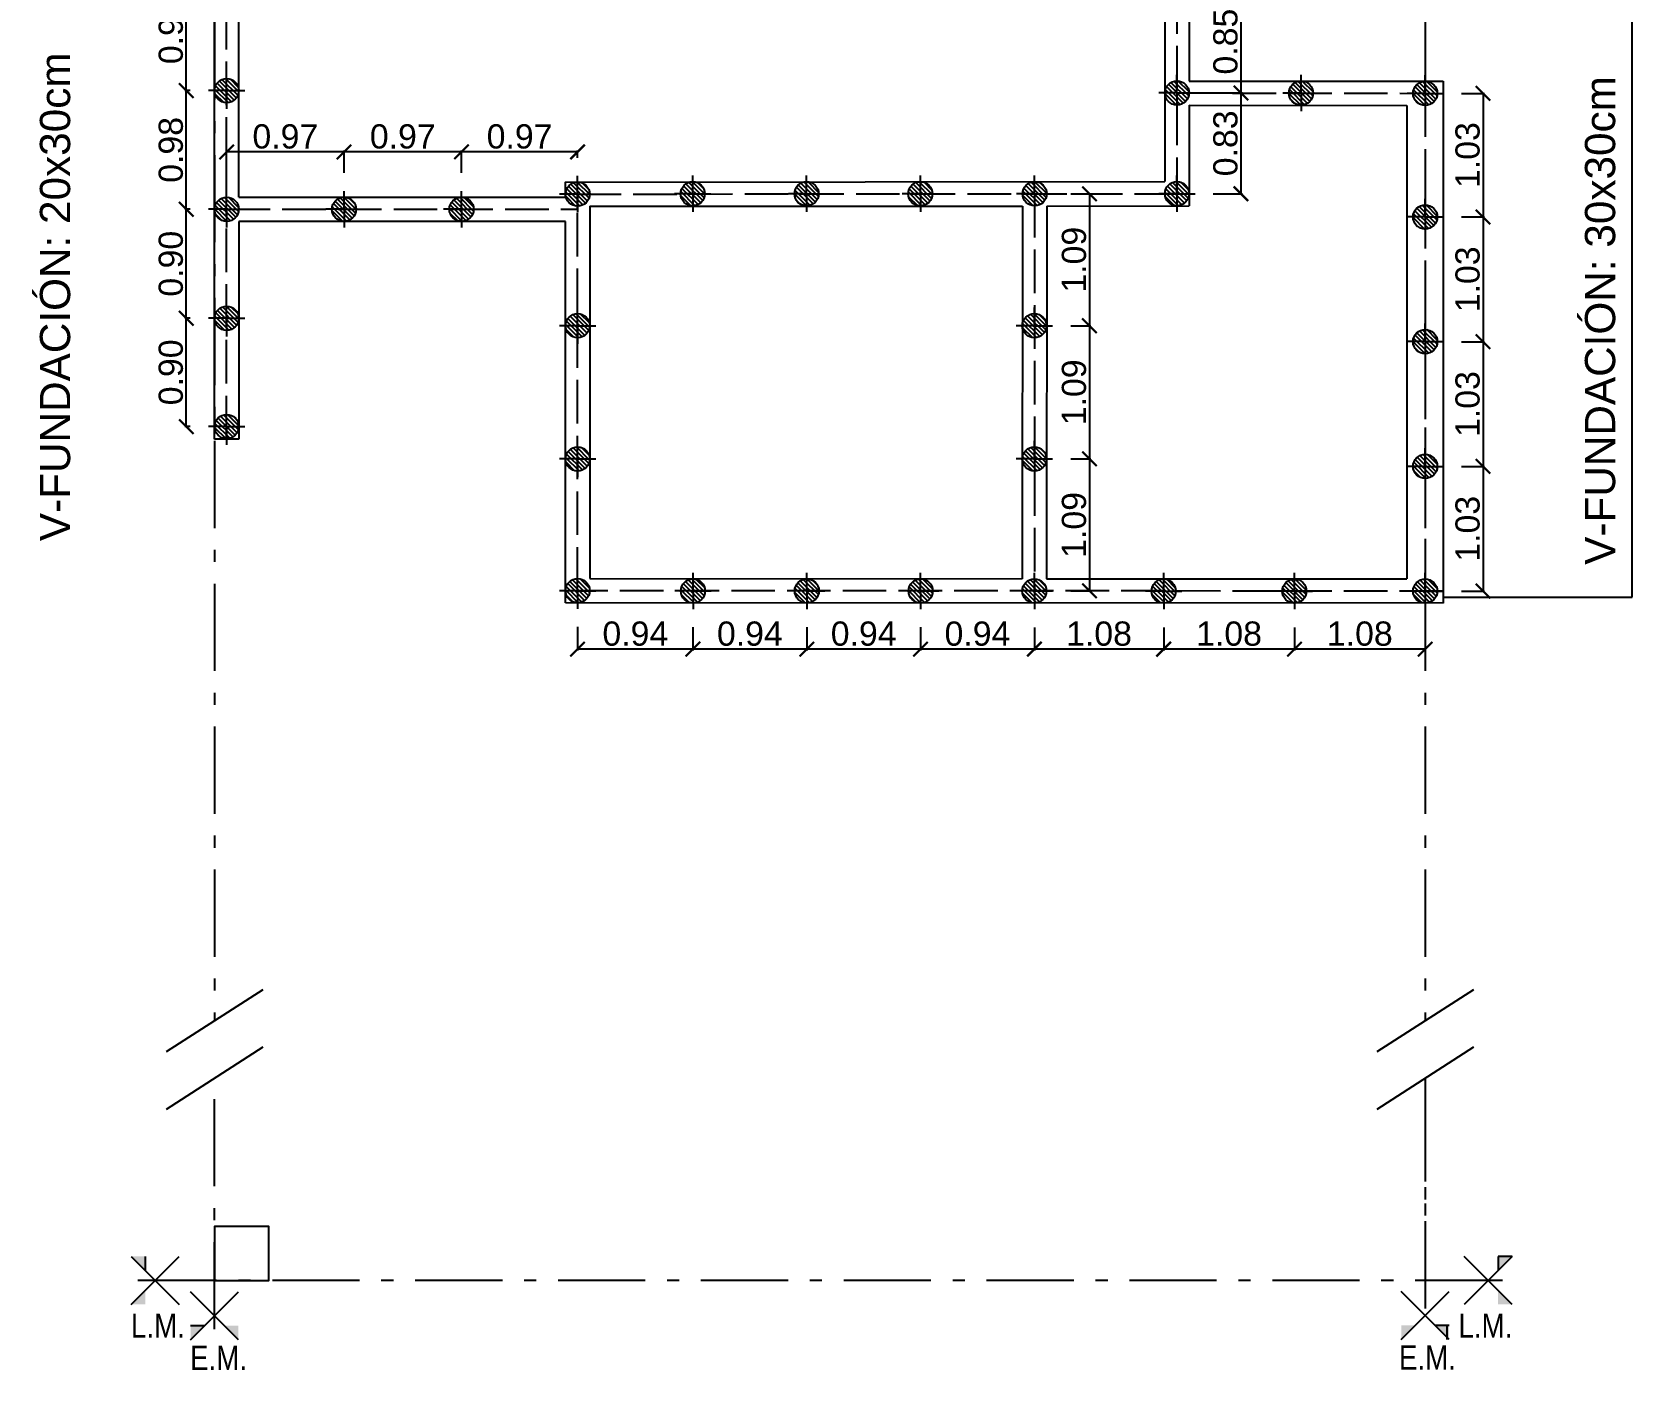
# Model space of a CAD drawing. Header units: millimetres. Extents: x 167 to 343, y -139 to 78.
# Drawn here: x 260.55 to 273.77, y -105.55 to -94.5 of the extents above; entities that cross this region are included whole.
import ezdxf

# ---------------------------------------------------------------- set-up
doc = ezdxf.new("R2010")
doc.units = ezdxf.units.MM
doc.header["$LTSCALE"] = 0.1
doc.header["$MEASUREMENT"] = 0
doc.header["$PDMODE"] = 3
doc.header["$PDSIZE"] = 0.1
for name, pattern in [('ACAD_ISO02W100', [15, 12, -3]), ('ACAD_ISO04W100', [30, 24, -3, 0, -3]), ('ACAD_ISO10W100', [18, 12, -3, 0, -3])]:
    doc.linetypes.add(name, pattern=pattern)
doc.layers.get('DEFPOINTS').update_dxf_attribs({"color": 1})
for name, color, linetype in [('11.Ejes', 6, 'ACAD_ISO04W100'), ('EJES', 6, 'Continuous'), ('Funadciones', 7, 'Continuous'), ('FUNDACIONES-COTAS', 3, 'Continuous'), ('FUNDACIONES-TEXTOS', 2, 'Continuous'), ('POLILINEA SUP', 150, 'Continuous'), ('vigas de encadenado', 2, 'Continuous')]:
    doc.layers.add(name, color=color, linetype=linetype)
doc.styles.add('Arial20', font='arial.ttf', dxfattribs={"height": 0.2})
doc.styles.get("Standard").update_dxf_attribs({"font": 'arial.ttf'})
doc.dimstyles.new('COTA-1-100', dxfattribs={"dimtxt": 0.2, "dimasz": 0.12, "dimexe": 0.012, "dimexo": 0.15, "dimgap": 0.025, "dimtad": 1, "dimzin": 0, "dimdsep": 46, "dimtxsty": 'Arial20', "dimblk1": 'ARCHTICK', "dimblk2": 'ARCHTICK', "dimsah": 1, "dimcen": 0.09, "dimclrd": 256, "dimclre": 256, "dimclrt": 256, "dimazin": 0, "dimtfac": 1, "dimtofl": 0, "dimtmove": 2, "dimatfit": 3, "dimldrblk": 'ARCHTICK', "dimfxl": 1, "dimtolj": 1, "dimtzin": 0, "dimarcsym": 0})

# ---------------------------------------------------------------- blocks, each defined once
blk = doc.blocks.new('PILOTIN')
at = {"layer": 'Funadciones'}
h = blk.add_hatch(dxfattribs=at)
h.set_pattern_fill('_USER', color=1, scale=0.025, angle=45, style=0, pattern_type=0)
h.set_pattern_definition([(135, (1221.583787, -310.26762), (0.01767766953, 0.01767766953), [])])
h.paths.add_polyline_path([(231.332, 120.183, 1), (231.132, 120.183, 1)])
at = {"layer": '11.Ejes', "ltscale": 0.5}
for q in [(231.232, 120.333), (231.082, 120.183), (231.382, 120.183), (231.232, 120.033)]:
    blk.add_line((231.232, 120.183), q, dxfattribs=at)
at = {"layer": 'Funadciones', "color": 1}
blk.add_circle((231.232, 120.183), 0.1, dxfattribs=at)
blk = doc.blocks.new('_ARCHTICK')
at = {"color": 0, "linetype": 'ByBlock', "const_width": 0.15}
blk.add_lwpolyline([(-0.5, -0.5), (0.5, 0.5)], dxfattribs=at)
blk = doc.blocks.new('*D351')
at = {"layer": 'DEFPOINTS', "color": 0, "transparency": 16777216}
for p in [(261.829, -96.868), (262.012, -96.868), (262.012, -97.763)]:
    blk.add_point(p, dxfattribs=at)
at = {"layer": 'FUNDACIONES-COTAS', "lineweight": -2, "transparency": 16777216}
for p, q in [((261.862, -96.868), (261.817, -96.868)), ((261.829, -97.763), (261.829, -96.868)), ((261.862, -97.763), (261.817, -97.763))]:
    blk.add_line(p, q, dxfattribs=at)
at = {"layer": 'FUNDACIONES-COTAS', "lineweight": -2, "transparency": 16777216, "xscale": 0.12, "yscale": 0.12, "zscale": 0.12}
for p, rotation in [((261.829, -96.868), 90), ((261.829, -97.763), 270)]:
    blk.add_blockref('_ARCHTICK', p, dxfattribs=dict(at, rotation=rotation))
at = {"layer": 'FUNDACIONES-COTAS', "transparency": 16777216, "insert": (261.702, -97.315), "char_height": 0.2, "attachment_point": 5, "rotation": 90, "style": 'Arial20'}
blk.add_mtext('\\A1;0.90', dxfattribs=at)
blk = doc.blocks.new('*D352')
at = {"layer": 'DEFPOINTS', "color": 0, "transparency": 16777216}
for p in [(261.829, -95.968), (262.012, -95.968), (262.012, -96.868)]:
    blk.add_point(p, dxfattribs=at)
at = {"layer": 'FUNDACIONES-COTAS', "lineweight": -2, "transparency": 16777216}
for p, q in [((261.862, -95.968), (261.817, -95.968)), ((261.829, -96.868), (261.829, -95.968)), ((261.862, -96.868), (261.817, -96.868))]:
    blk.add_line(p, q, dxfattribs=at)
at = {"layer": 'FUNDACIONES-COTAS', "lineweight": -2, "transparency": 16777216, "xscale": 0.12, "yscale": 0.12, "zscale": 0.12}
for p, rotation in [((261.829, -95.968), 90), ((261.829, -96.868), 270)]:
    blk.add_blockref('_ARCHTICK', p, dxfattribs=dict(at, rotation=rotation))
at = {"layer": 'FUNDACIONES-COTAS', "transparency": 16777216, "insert": (261.702, -96.418), "char_height": 0.2, "attachment_point": 5, "rotation": 90, "style": 'Arial20'}
blk.add_mtext('\\A1;0.90', dxfattribs=at)
blk = doc.blocks.new('*D353')
at = {"layer": 'DEFPOINTS', "color": 0, "transparency": 16777216}
for p in [(261.829, -94.988), (262.012, -94.988), (262.012, -95.968)]:
    blk.add_point(p, dxfattribs=at)
at = {"layer": 'FUNDACIONES-COTAS', "lineweight": -2, "transparency": 16777216}
for p, q in [((261.862, -94.988), (261.817, -94.988)), ((261.829, -95.968), (261.829, -94.988)), ((261.862, -95.968), (261.817, -95.968))]:
    blk.add_line(p, q, dxfattribs=at)
at = {"layer": 'FUNDACIONES-COTAS', "lineweight": -2, "transparency": 16777216, "xscale": 0.12, "yscale": 0.12, "zscale": 0.12}
for p, rotation in [((261.829, -94.988), 90), ((261.829, -95.968), 270)]:
    blk.add_blockref('_ARCHTICK', p, dxfattribs=dict(at, rotation=rotation))
at = {"layer": 'FUNDACIONES-COTAS', "transparency": 16777216, "insert": (261.702, -95.478), "char_height": 0.2, "attachment_point": 5, "rotation": 90, "style": 'Arial20'}
blk.add_mtext('\\A1;0.98', dxfattribs=at)
blk = doc.blocks.new('*D354')
at = {"layer": 'DEFPOINTS', "color": 0, "transparency": 16777216}
for p in [(261.829, -94.008), (262.012, -94.008), (262.012, -94.988)]:
    blk.add_point(p, dxfattribs=at)
at = {"layer": 'FUNDACIONES-COTAS', "lineweight": -2, "transparency": 16777216}
for p, q in [((261.862, -94.008), (261.817, -94.008)), ((261.829, -94.988), (261.829, -94.008)), ((261.862, -94.988), (261.817, -94.988))]:
    blk.add_line(p, q, dxfattribs=at)
at = {"layer": 'FUNDACIONES-COTAS', "lineweight": -2, "transparency": 16777216, "xscale": 0.12, "yscale": 0.12, "zscale": 0.12}
for p, rotation in [((261.829, -94.008), 90), ((261.829, -94.988), 270)]:
    blk.add_blockref('_ARCHTICK', p, dxfattribs=dict(at, rotation=rotation))
at = {"layer": 'FUNDACIONES-COTAS', "transparency": 16777216, "insert": (261.702, -94.498), "char_height": 0.2, "attachment_point": 5, "rotation": 90, "style": 'Arial20'}
blk.add_mtext('\\A1;0.98', dxfattribs=at)
blk = doc.blocks.new('*D371')
at = {"layer": 'DEFPOINTS', "color": 0, "transparency": 16777216}
for p in [(272.212, -95.011), (272.211, -96.032), (272.54, -96.032)]:
    blk.add_point(p, dxfattribs=at)
at = {"layer": 'FUNDACIONES-COTAS', "lineweight": -2, "transparency": 16777216}
for p, q in [((272.362, -95.011), (272.552, -95.011)), ((272.54, -95.011), (272.54, -96.032)), ((272.361, -96.032), (272.552, -96.032))]:
    blk.add_line(p, q, dxfattribs=at)
at = {"layer": 'FUNDACIONES-COTAS', "lineweight": -2, "transparency": 16777216, "xscale": 0.12, "yscale": 0.12, "zscale": 0.12}
for p, rotation in [((272.54, -95.011), 90), ((272.54, -96.032), 270)]:
    blk.add_blockref('_ARCHTICK', p, dxfattribs=dict(at, rotation=rotation))
at = {"layer": 'FUNDACIONES-COTAS', "transparency": 16777216, "insert": (272.413, -95.521), "char_height": 0.2, "attachment_point": 5, "rotation": 90, "style": 'Arial20'}
blk.add_mtext('\\A1;1.03', dxfattribs=at)
blk = doc.blocks.new('*D372')
at = {"layer": 'DEFPOINTS', "color": 0, "transparency": 16777216}
for p in [(272.212, -96.032), (272.212, -97.062), (272.54, -97.062)]:
    blk.add_point(p, dxfattribs=at)
at = {"layer": 'FUNDACIONES-COTAS', "lineweight": -2, "transparency": 16777216}
for p, q in [((272.362, -96.032), (272.552, -96.032)), ((272.54, -96.032), (272.54, -97.062)), ((272.362, -97.062), (272.552, -97.062))]:
    blk.add_line(p, q, dxfattribs=at)
at = {"layer": 'FUNDACIONES-COTAS', "lineweight": -2, "transparency": 16777216, "xscale": 0.12, "yscale": 0.12, "zscale": 0.12}
for p, rotation in [((272.54, -96.032), 90), ((272.54, -97.062), 270)]:
    blk.add_blockref('_ARCHTICK', p, dxfattribs=dict(at, rotation=rotation))
at = {"layer": 'FUNDACIONES-COTAS', "transparency": 16777216, "insert": (272.413, -96.547), "char_height": 0.2, "attachment_point": 5, "rotation": 90, "style": 'Arial20'}
blk.add_mtext('\\A1;1.03', dxfattribs=at)
blk = doc.blocks.new('*D373')
at = {"layer": 'DEFPOINTS', "color": 0, "transparency": 16777216}
for p in [(272.212, -97.062), (272.212, -98.092), (272.54, -98.092)]:
    blk.add_point(p, dxfattribs=at)
at = {"layer": 'FUNDACIONES-COTAS', "lineweight": -2, "transparency": 16777216}
for p, q in [((272.362, -97.062), (272.552, -97.062)), ((272.54, -97.062), (272.54, -98.092)), ((272.362, -98.092), (272.552, -98.092))]:
    blk.add_line(p, q, dxfattribs=at)
at = {"layer": 'FUNDACIONES-COTAS', "lineweight": -2, "transparency": 16777216, "xscale": 0.12, "yscale": 0.12, "zscale": 0.12}
for p, rotation in [((272.54, -97.062), 90), ((272.54, -98.092), 270)]:
    blk.add_blockref('_ARCHTICK', p, dxfattribs=dict(at, rotation=rotation))
at = {"layer": 'FUNDACIONES-COTAS', "transparency": 16777216, "insert": (272.413, -97.577), "char_height": 0.2, "attachment_point": 5, "rotation": 90, "style": 'Arial20'}
blk.add_mtext('\\A1;1.03', dxfattribs=at)
blk = doc.blocks.new('*D374')
at = {"layer": 'DEFPOINTS', "color": 0, "transparency": 16777216}
for p in [(272.211, -98.092), (272.211, -99.122), (272.54, -99.122)]:
    blk.add_point(p, dxfattribs=at)
at = {"layer": 'FUNDACIONES-COTAS', "lineweight": -2, "transparency": 16777216}
for p, q in [((272.361, -98.092), (272.552, -98.092)), ((272.54, -98.092), (272.54, -99.122)), ((272.361, -99.122), (272.552, -99.122))]:
    blk.add_line(p, q, dxfattribs=at)
at = {"layer": 'FUNDACIONES-COTAS', "lineweight": -2, "transparency": 16777216, "xscale": 0.12, "yscale": 0.12, "zscale": 0.12}
for p, rotation in [((272.54, -98.092), 90), ((272.54, -99.122), 270)]:
    blk.add_blockref('_ARCHTICK', p, dxfattribs=dict(at, rotation=rotation))
at = {"layer": 'FUNDACIONES-COTAS', "transparency": 16777216, "insert": (272.413, -98.607), "char_height": 0.2, "attachment_point": 5, "rotation": 90, "style": 'Arial20'}
blk.add_mtext('\\A1;1.03', dxfattribs=at)
blk = doc.blocks.new('*D375')
at = {"layer": 'DEFPOINTS', "color": 0, "transparency": 16777216}
for p in [(270.982, -99.272), (272.062, -99.272), (270.982, -99.601)]:
    blk.add_point(p, dxfattribs=at)
at = {"layer": 'FUNDACIONES-COTAS', "lineweight": -2, "transparency": 16777216}
for p, q in [((270.982, -99.422), (270.982, -99.613)), ((272.062, -99.422), (272.062, -99.613)), ((272.062, -99.601), (270.982, -99.601))]:
    blk.add_line(p, q, dxfattribs=at)
at = {"layer": 'FUNDACIONES-COTAS', "lineweight": -2, "transparency": 16777216, "xscale": 0.12, "yscale": 0.12, "zscale": 0.12, "rotation": 180}
blk.add_blockref('_ARCHTICK', (270.982, -99.601), dxfattribs=at)
at = {"layer": 'FUNDACIONES-COTAS', "lineweight": -2, "transparency": 16777216, "xscale": 0.12, "yscale": 0.12, "zscale": 0.12}
blk.add_blockref('_ARCHTICK', (272.062, -99.601), dxfattribs=at)
at = {"layer": 'FUNDACIONES-COTAS', "transparency": 16777216, "insert": (271.522, -99.474), "char_height": 0.2, "attachment_point": 5, "style": 'Arial20'}
blk.add_mtext('\\A1;1.08', dxfattribs=at)
blk = doc.blocks.new('*D376')
at = {"layer": 'DEFPOINTS', "color": 0, "transparency": 16777216}
for p in [(269.902, -99.272), (270.982, -99.272), (269.902, -99.601)]:
    blk.add_point(p, dxfattribs=at)
at = {"layer": 'FUNDACIONES-COTAS', "lineweight": -2, "transparency": 16777216}
for p, q in [((269.902, -99.422), (269.902, -99.613)), ((270.982, -99.422), (270.982, -99.613)), ((270.982, -99.601), (269.902, -99.601))]:
    blk.add_line(p, q, dxfattribs=at)
at = {"layer": 'FUNDACIONES-COTAS', "lineweight": -2, "transparency": 16777216, "xscale": 0.12, "yscale": 0.12, "zscale": 0.12, "rotation": 180}
blk.add_blockref('_ARCHTICK', (269.902, -99.601), dxfattribs=at)
at = {"layer": 'FUNDACIONES-COTAS', "lineweight": -2, "transparency": 16777216, "xscale": 0.12, "yscale": 0.12, "zscale": 0.12}
blk.add_blockref('_ARCHTICK', (270.982, -99.601), dxfattribs=at)
at = {"layer": 'FUNDACIONES-COTAS', "transparency": 16777216, "insert": (270.442, -99.474), "char_height": 0.2, "attachment_point": 5, "style": 'Arial20'}
blk.add_mtext('\\A1;1.08', dxfattribs=at)
blk = doc.blocks.new('*D377')
at = {"layer": 'DEFPOINTS', "color": 0, "transparency": 16777216}
for p in [(268.834, -99.272), (269.902, -99.272), (268.834, -99.601)]:
    blk.add_point(p, dxfattribs=at)
at = {"layer": 'FUNDACIONES-COTAS', "lineweight": -2, "transparency": 16777216}
for p, q in [((268.834, -99.422), (268.834, -99.613)), ((269.902, -99.422), (269.902, -99.613)), ((269.902, -99.601), (268.834, -99.601))]:
    blk.add_line(p, q, dxfattribs=at)
at = {"layer": 'FUNDACIONES-COTAS', "lineweight": -2, "transparency": 16777216, "xscale": 0.12, "yscale": 0.12, "zscale": 0.12, "rotation": 180}
blk.add_blockref('_ARCHTICK', (268.834, -99.601), dxfattribs=at)
at = {"layer": 'FUNDACIONES-COTAS', "lineweight": -2, "transparency": 16777216, "xscale": 0.12, "yscale": 0.12, "zscale": 0.12}
blk.add_blockref('_ARCHTICK', (269.902, -99.601), dxfattribs=at)
at = {"layer": 'FUNDACIONES-COTAS', "transparency": 16777216, "insert": (269.368, -99.474), "char_height": 0.2, "attachment_point": 5, "style": 'Arial20'}
blk.add_mtext('\\A1;1.08', dxfattribs=at)
blk = doc.blocks.new('*D378')
at = {"layer": 'DEFPOINTS', "color": 0, "transparency": 16777216}
for p in [(267.894, -99.272), (268.834, -99.272), (267.894, -99.601)]:
    blk.add_point(p, dxfattribs=at)
at = {"layer": 'FUNDACIONES-COTAS', "lineweight": -2, "transparency": 16777216}
for p, q in [((267.894, -99.422), (267.894, -99.613)), ((268.834, -99.422), (268.834, -99.613)), ((268.834, -99.601), (267.894, -99.601))]:
    blk.add_line(p, q, dxfattribs=at)
at = {"layer": 'FUNDACIONES-COTAS', "lineweight": -2, "transparency": 16777216, "xscale": 0.12, "yscale": 0.12, "zscale": 0.12, "rotation": 180}
blk.add_blockref('_ARCHTICK', (267.894, -99.601), dxfattribs=at)
at = {"layer": 'FUNDACIONES-COTAS', "lineweight": -2, "transparency": 16777216, "xscale": 0.12, "yscale": 0.12, "zscale": 0.12}
blk.add_blockref('_ARCHTICK', (268.834, -99.601), dxfattribs=at)
at = {"layer": 'FUNDACIONES-COTAS', "transparency": 16777216, "insert": (268.364, -99.474), "char_height": 0.2, "attachment_point": 5, "style": 'Arial20'}
blk.add_mtext('\\A1;0.94', dxfattribs=at)
blk = doc.blocks.new('*D379')
at = {"layer": 'DEFPOINTS', "color": 0, "transparency": 16777216}
for p in [(266.954, -99.27), (267.894, -99.27), (266.954, -99.601)]:
    blk.add_point(p, dxfattribs=at)
at = {"layer": 'FUNDACIONES-COTAS', "lineweight": -2, "transparency": 16777216}
for p, q in [((266.954, -99.42), (266.954, -99.613)), ((267.894, -99.42), (267.894, -99.613)), ((267.894, -99.601), (266.954, -99.601))]:
    blk.add_line(p, q, dxfattribs=at)
at = {"layer": 'FUNDACIONES-COTAS', "lineweight": -2, "transparency": 16777216, "xscale": 0.12, "yscale": 0.12, "zscale": 0.12, "rotation": 180}
blk.add_blockref('_ARCHTICK', (266.954, -99.601), dxfattribs=at)
at = {"layer": 'FUNDACIONES-COTAS', "lineweight": -2, "transparency": 16777216, "xscale": 0.12, "yscale": 0.12, "zscale": 0.12}
blk.add_blockref('_ARCHTICK', (267.894, -99.601), dxfattribs=at)
at = {"layer": 'FUNDACIONES-COTAS', "transparency": 16777216, "insert": (267.424, -99.474), "char_height": 0.2, "attachment_point": 5, "style": 'Arial20'}
blk.add_mtext('\\A1;0.94', dxfattribs=at)
blk = doc.blocks.new('*D380')
at = {"layer": 'DEFPOINTS', "color": 0, "transparency": 16777216}
for p in [(266.014, -99.27), (266.954, -99.27), (266.014, -99.601)]:
    blk.add_point(p, dxfattribs=at)
at = {"layer": 'FUNDACIONES-COTAS', "lineweight": -2, "transparency": 16777216}
for p, q in [((266.014, -99.42), (266.014, -99.613)), ((266.954, -99.42), (266.954, -99.613)), ((266.954, -99.601), (266.014, -99.601))]:
    blk.add_line(p, q, dxfattribs=at)
at = {"layer": 'FUNDACIONES-COTAS', "lineweight": -2, "transparency": 16777216, "xscale": 0.12, "yscale": 0.12, "zscale": 0.12, "rotation": 180}
blk.add_blockref('_ARCHTICK', (266.014, -99.601), dxfattribs=at)
at = {"layer": 'FUNDACIONES-COTAS', "lineweight": -2, "transparency": 16777216, "xscale": 0.12, "yscale": 0.12, "zscale": 0.12}
blk.add_blockref('_ARCHTICK', (266.954, -99.601), dxfattribs=at)
at = {"layer": 'FUNDACIONES-COTAS', "transparency": 16777216, "insert": (266.484, -99.474), "char_height": 0.2, "attachment_point": 5, "style": 'Arial20'}
blk.add_mtext('\\A1;0.94', dxfattribs=at)
blk = doc.blocks.new('*D381')
at = {"layer": 'DEFPOINTS', "color": 0, "transparency": 16777216}
for p in [(265.061, -99.268), (266.014, -99.27), (265.061, -99.601)]:
    blk.add_point(p, dxfattribs=at)
at = {"layer": 'FUNDACIONES-COTAS', "lineweight": -2, "transparency": 16777216}
for p, q in [((265.061, -99.418), (265.061, -99.613)), ((266.014, -99.42), (266.014, -99.613)), ((266.014, -99.601), (265.061, -99.601))]:
    blk.add_line(p, q, dxfattribs=at)
at = {"layer": 'FUNDACIONES-COTAS', "lineweight": -2, "transparency": 16777216, "xscale": 0.12, "yscale": 0.12, "zscale": 0.12, "rotation": 180}
blk.add_blockref('_ARCHTICK', (265.061, -99.601), dxfattribs=at)
at = {"layer": 'FUNDACIONES-COTAS', "lineweight": -2, "transparency": 16777216, "xscale": 0.12, "yscale": 0.12, "zscale": 0.12}
blk.add_blockref('_ARCHTICK', (266.014, -99.601), dxfattribs=at)
at = {"layer": 'FUNDACIONES-COTAS', "transparency": 16777216, "insert": (265.538, -99.474), "char_height": 0.2, "width": 0.52101, "attachment_point": 5, "style": 'Arial20'}
blk.add_mtext('\\A1;0.94', dxfattribs=at)
blk = doc.blocks.new('*D382')
at = {"layer": 'DEFPOINTS', "color": 0, "transparency": 16777216}
for p in [(270.162, -94.16), (270.16, -95.008), (270.54, -95.008)]:
    blk.add_point(p, dxfattribs=at)
at = {"layer": 'FUNDACIONES-COTAS', "lineweight": -2, "transparency": 16777216}
for p, q in [((270.312, -94.16), (270.552, -94.16)), ((270.54, -94.16), (270.54, -95.008)), ((270.31, -95.008), (270.552, -95.008))]:
    blk.add_line(p, q, dxfattribs=at)
at = {"layer": 'FUNDACIONES-COTAS', "lineweight": -2, "transparency": 16777216, "xscale": 0.12, "yscale": 0.12, "zscale": 0.12}
for p, rotation in [((270.54, -94.16), 90), ((270.54, -95.008), 270)]:
    blk.add_blockref('_ARCHTICK', p, dxfattribs=dict(at, rotation=rotation))
at = {"layer": 'FUNDACIONES-COTAS', "transparency": 16777216, "insert": (270.413, -94.584), "char_height": 0.2, "attachment_point": 5, "rotation": 90, "style": 'Arial20'}
blk.add_mtext('\\A1;0.85', dxfattribs=at)
blk = doc.blocks.new('*D383')
at = {"layer": 'DEFPOINTS', "color": 0, "transparency": 16777216}
for p in [(270.162, -95.008), (270.162, -95.84), (270.54, -95.84)]:
    blk.add_point(p, dxfattribs=at)
at = {"layer": 'FUNDACIONES-COTAS', "lineweight": -2, "transparency": 16777216}
for p, q in [((270.312, -95.008), (270.552, -95.008)), ((270.54, -95.008), (270.54, -95.84)), ((270.312, -95.84), (270.552, -95.84))]:
    blk.add_line(p, q, dxfattribs=at)
at = {"layer": 'FUNDACIONES-COTAS', "lineweight": -2, "transparency": 16777216, "xscale": 0.12, "yscale": 0.12, "zscale": 0.12}
for p, rotation in [((270.54, -95.008), 90), ((270.54, -95.84), 270)]:
    blk.add_blockref('_ARCHTICK', p, dxfattribs=dict(at, rotation=rotation))
at = {"layer": 'FUNDACIONES-COTAS', "transparency": 16777216, "insert": (270.413, -95.424), "char_height": 0.2, "attachment_point": 5, "rotation": 90, "style": 'Arial20'}
blk.add_mtext('\\A1;0.83', dxfattribs=at)
blk = doc.blocks.new('*D384')
at = {"layer": 'DEFPOINTS', "color": 0, "transparency": 16777216}
for p in [(268.986, -95.841), (268.984, -96.93), (269.289, -96.93)]:
    blk.add_point(p, dxfattribs=at)
at = {"layer": 'FUNDACIONES-COTAS', "lineweight": -2, "transparency": 16777216}
for p, q in [((269.136, -95.841), (269.301, -95.841)), ((269.289, -95.841), (269.289, -96.93)), ((269.134, -96.93), (269.301, -96.93))]:
    blk.add_line(p, q, dxfattribs=at)
at = {"layer": 'FUNDACIONES-COTAS', "lineweight": -2, "transparency": 16777216, "xscale": 0.12, "yscale": 0.12, "zscale": 0.12}
for p, rotation in [((269.289, -95.841), 90), ((269.289, -96.93), 270)]:
    blk.add_blockref('_ARCHTICK', p, dxfattribs=dict(at, rotation=rotation))
at = {"layer": 'FUNDACIONES-COTAS', "transparency": 16777216, "insert": (269.162, -96.385), "char_height": 0.2, "attachment_point": 5, "rotation": 90, "style": 'Arial20'}
blk.add_mtext('\\A1;1.09', dxfattribs=at)
blk = doc.blocks.new('*D385')
at = {"layer": 'DEFPOINTS', "color": 0, "transparency": 16777216}
for p in [(268.984, -96.93), (268.984, -98.03), (269.289, -98.03)]:
    blk.add_point(p, dxfattribs=at)
at = {"layer": 'FUNDACIONES-COTAS', "lineweight": -2, "transparency": 16777216}
for p, q in [((269.134, -96.93), (269.301, -96.93)), ((269.289, -96.93), (269.289, -98.03)), ((269.134, -98.03), (269.301, -98.03))]:
    blk.add_line(p, q, dxfattribs=at)
at = {"layer": 'FUNDACIONES-COTAS', "lineweight": -2, "transparency": 16777216, "xscale": 0.12, "yscale": 0.12, "zscale": 0.12}
for p, rotation in [((269.289, -96.93), 90), ((269.289, -98.03), 270)]:
    blk.add_blockref('_ARCHTICK', p, dxfattribs=dict(at, rotation=rotation))
at = {"layer": 'FUNDACIONES-COTAS', "transparency": 16777216, "insert": (269.162, -97.48), "char_height": 0.2, "attachment_point": 5, "rotation": 90, "style": 'Arial20'}
blk.add_mtext('\\A1;1.09', dxfattribs=at)
blk = doc.blocks.new('*D386')
at = {"layer": 'DEFPOINTS', "color": 0, "transparency": 16777216}
for p in [(268.984, -98.03), (268.984, -99.12), (269.289, -99.12)]:
    blk.add_point(p, dxfattribs=at)
at = {"layer": 'FUNDACIONES-COTAS', "lineweight": -2, "transparency": 16777216}
for p, q in [((269.134, -98.03), (269.301, -98.03)), ((269.289, -98.03), (269.289, -99.12)), ((269.134, -99.12), (269.301, -99.12))]:
    blk.add_line(p, q, dxfattribs=at)
at = {"layer": 'FUNDACIONES-COTAS', "lineweight": -2, "transparency": 16777216, "xscale": 0.12, "yscale": 0.12, "zscale": 0.12}
for p, rotation in [((269.289, -98.03), 90), ((269.289, -99.12), 270)]:
    blk.add_blockref('_ARCHTICK', p, dxfattribs=dict(at, rotation=rotation))
at = {"layer": 'FUNDACIONES-COTAS', "transparency": 16777216, "insert": (269.162, -98.575), "char_height": 0.2, "attachment_point": 5, "rotation": 90, "style": 'Arial20'}
blk.add_mtext('\\A1;1.09', dxfattribs=at)
blk = doc.blocks.new('*D387')
at = {"layer": 'DEFPOINTS', "color": 0, "transparency": 16777216}
for p in [(264.102, -95.495), (264.102, -95.693), (265.061, -95.693)]:
    blk.add_point(p, dxfattribs=at)
at = {"layer": 'FUNDACIONES-COTAS', "lineweight": -2, "transparency": 16777216}
for p, q in [((264.102, -95.543), (264.102, -95.483)), ((265.061, -95.495), (264.102, -95.495)), ((265.061, -95.543), (265.061, -95.483))]:
    blk.add_line(p, q, dxfattribs=at)
at = {"layer": 'FUNDACIONES-COTAS', "lineweight": -2, "transparency": 16777216, "xscale": 0.12, "yscale": 0.12, "zscale": 0.12, "rotation": 180}
blk.add_blockref('_ARCHTICK', (264.102, -95.495), dxfattribs=at)
at = {"layer": 'FUNDACIONES-COTAS', "lineweight": -2, "transparency": 16777216, "xscale": 0.12, "yscale": 0.12, "zscale": 0.12}
blk.add_blockref('_ARCHTICK', (265.061, -95.495), dxfattribs=at)
at = {"layer": 'FUNDACIONES-COTAS', "transparency": 16777216, "insert": (264.582, -95.368), "char_height": 0.2, "attachment_point": 5, "style": 'Arial20'}
blk.add_mtext('\\A1;0.97', dxfattribs=at)
blk = doc.blocks.new('*D388')
at = {"layer": 'DEFPOINTS', "color": 0, "transparency": 16777216}
for p in [(263.132, -95.495), (263.132, -95.818), (264.102, -95.818)]:
    blk.add_point(p, dxfattribs=at)
at = {"layer": 'FUNDACIONES-COTAS', "lineweight": -2, "transparency": 16777216}
for p, q in [((263.132, -95.668), (263.132, -95.483)), ((264.102, -95.495), (263.132, -95.495)), ((264.102, -95.668), (264.102, -95.483))]:
    blk.add_line(p, q, dxfattribs=at)
at = {"layer": 'FUNDACIONES-COTAS', "lineweight": -2, "transparency": 16777216, "xscale": 0.12, "yscale": 0.12, "zscale": 0.12, "rotation": 180}
blk.add_blockref('_ARCHTICK', (263.132, -95.495), dxfattribs=at)
at = {"layer": 'FUNDACIONES-COTAS', "lineweight": -2, "transparency": 16777216, "xscale": 0.12, "yscale": 0.12, "zscale": 0.12}
blk.add_blockref('_ARCHTICK', (264.102, -95.495), dxfattribs=at)
at = {"layer": 'FUNDACIONES-COTAS', "transparency": 16777216, "insert": (263.617, -95.368), "char_height": 0.2, "attachment_point": 5, "style": 'Arial20'}
blk.add_mtext('\\A1;0.97', dxfattribs=at)
blk = doc.blocks.new('*D389')
at = {"layer": 'DEFPOINTS', "color": 0, "transparency": 16777216}
for p in [(262.162, -95.495), (262.162, -95.818), (263.132, -95.818)]:
    blk.add_point(p, dxfattribs=at)
at = {"layer": 'FUNDACIONES-COTAS', "lineweight": -2, "transparency": 16777216}
for p, q in [((262.162, -95.668), (262.162, -95.483)), ((263.132, -95.495), (262.162, -95.495)), ((263.132, -95.668), (263.132, -95.483))]:
    blk.add_line(p, q, dxfattribs=at)
at = {"layer": 'FUNDACIONES-COTAS', "lineweight": -2, "transparency": 16777216, "xscale": 0.12, "yscale": 0.12, "zscale": 0.12, "rotation": 180}
blk.add_blockref('_ARCHTICK', (262.162, -95.495), dxfattribs=at)
at = {"layer": 'FUNDACIONES-COTAS', "lineweight": -2, "transparency": 16777216, "xscale": 0.12, "yscale": 0.12, "zscale": 0.12}
blk.add_blockref('_ARCHTICK', (263.132, -95.495), dxfattribs=at)
at = {"layer": 'FUNDACIONES-COTAS', "transparency": 16777216, "insert": (262.647, -95.368), "char_height": 0.2, "attachment_point": 5, "style": 'Arial20'}
blk.add_mtext('\\A1;0.97', dxfattribs=at)

msp = doc.modelspace()

# ---------------------------------------------------------------- hatches: boundary and pattern name
at = {"layer": '11.Ejes'}
h = msp.add_hatch(color=256, dxfattribs=at)
h.dxf.hatch_style = 1
h.paths.add_polyline_path([(261.4897, -104.6161), (261.3734, -104.6161), (261.4897, -104.7324)])
h.paths.add_polyline_path([(261.4897, -105.0121), (261.4897, -104.8957), (261.3734, -105.0121)])
h = msp.add_hatch(color=256, dxfattribs=at)
h.dxf.hatch_style = 1
h.paths.add_polyline_path([(272.6641, -104.7324), (272.7805, -104.6161), (272.6641, -104.6161)])
h.paths.add_polyline_path([(272.7805, -105.0121), (272.6641, -104.8957), (272.6641, -105.0121)])
h = msp.add_hatch(color=256, dxfattribs=at)
h.dxf.hatch_style = 1
h.paths.add_polyline_path([(262.1437, -105.1881), (262.2601, -105.3044), (262.2601, -105.1881)])
h.paths.add_polyline_path([(261.8641, -105.3044), (261.9805, -105.1881), (261.8641, -105.1881)])
h = msp.add_hatch(color=256, dxfattribs=at)
h.dxf.hatch_style = 1
h.paths.add_polyline_path([(272.1437, -105.1852), (272.2601, -105.3016), (272.2601, -105.1852)])
h.paths.add_polyline_path([(271.8641, -105.3016), (271.9805, -105.1852), (271.8641, -105.1852)])

# ---------------------------------------------------------------- linework, layer by layer
for p, q in [((261.3734, -105.0121), (261.7693, -104.6161)), ((261.3734, -105.0121), (261.7693, -104.6161)), ((261.3734, -104.6161), (261.7693, -105.0121)), ((261.4897, -104.6161), (261.4897, -104.7324)), ((272.7805, -105.0121), (272.3845, -104.6161)), ((272.7805, -105.0121), (272.3845, -104.6161)), ((272.7805, -104.6161), (272.3845, -105.0121)), ((272.6641, -104.6161), (272.6641, -104.7324)), ((272.7805, -104.6161), (272.6641, -104.6161)), ((261.8641, -105.3044), (262.2601, -104.9085)), ((261.8641, -105.3044), (262.2601, -104.9085)), ((262.2601, -105.3044), (261.8641, -104.9085)), ((271.8641, -105.3016), (272.2601, -104.9056)), ((271.8641, -105.3016), (272.2601, -104.9056)), ((272.2601, -105.3016), (271.8641, -104.9056)), ((261.9805, -105.1881), (261.8641, -105.1881)), ((272.2601, -105.1852), (272.1437, -105.1852)), ((272.245, -105.3016), (272.245, -105.1852))]:
    msp.add_line(p, q, dxfattribs=at)
for points in [[(262.4621, -102.4132), (261.6621, -102.9262)], [(272.4621, -102.4132), (271.6621, -102.9262)], [(262.4621, -102.8883), (261.6621, -103.4014)], [(272.4621, -102.8883), (271.6621, -103.4014)]]:
    msp.add_lwpolyline(points, dxfattribs=at)
at = {"layer": 'EJES', "linetype": 'ACAD_ISO10W100', "ltscale": 0.6}
for p, q in [((262.0621, -105.2169), (262.0621, -103.1525)), ((272.0621, -103.1449), (272.0621, -105.2169)), ((272.0621, -103.2778), (272.0621, -104.7474)), ((272.6997, -104.8141), (261.4281, -104.8141))]:
    msp.add_line(p, q, dxfattribs=at)
for points in [[(262.0621, -89.6211), (262.0621, -102.6697)], [(272.0621, -89.6211), (272.0621, -102.6697), (272.0621, -102.6697)]]:
    msp.add_lwpolyline(points, dxfattribs=at)
at = {"layer": 'FUNDACIONES-TEXTOS'}
for p, q in [((273.7704, -99.1714), (273.7704, -91.6265)), ((272.2111, -99.1714), (273.7704, -99.1714))]:
    msp.add_line(p, q, dxfattribs=at)
at = {"layer": 'POLILINEA SUP', "linetype": 'ACAD_ISO02W100', "ltscale": 0.3}
for p, q in [((270.0117, -94.1596), (270.0117, -95.8396)), ((270.0117, -95.0075), (272.0621, -95.0113)), ((272.0621, -95.0113), (272.0621, -99.1217)), ((268.8361, -95.8405), (268.8344, -99.1201)), ((265.0611, -99.1182), (265.0611, -95.9682)), ((272.2111, -99.1218), (265.0611, -99.1182))]:
    msp.add_line(p, q, dxfattribs=at)
for points in [[(262.1623, -97.8679), (262.1622, -91.0682), (266.7862, -91.0682), (266.7895, -94.163)], [(262.1622, -95.9682), (265.0611, -95.9682), (265.0611, -95.8431), (270.0117, -95.8397)]]:
    msp.add_lwpolyline(points, dxfattribs=at)
at = {"layer": 'vigas de encadenado', "color": 2}
for p, q in [((262.0617, -97.8679), (262.0612, -90.9682)), ((270.1117, -94.0631), (270.1117, -94.911)), ((269.9117, -94.2596), (269.9117, -95.7397)), ((270.1117, -94.911), (272.2111, -94.911)), ((272.2111, -94.911), (272.2111, -99.2218)), ((270.1117, -95.1075), (270.1117, -95.9397)), ((270.1117, -95.1075), (271.9111, -95.111)), ((271.9111, -95.111), (271.9111, -99.0216)), ((265.1611, -95.9432), (265.1611, -99.0183)), ((265.1611, -95.9432), (268.736, -95.9432)), ((268.736, -95.9432), (268.7345, -99.02)), ((268.936, -95.9432), (268.9345, -99.0201)), ((268.936, -95.9432), (270.1117, -95.9397)), ((264.9611, -96.0682), (262.2621, -96.0681)), ((262.2621, -96.0681), (262.2621, -97.8679)), ((264.9611, -99.2182), (264.9611, -96.0682)), ((262.2621, -97.8679), (262.0617, -97.8679)), ((265.1611, -99.0183), (268.7345, -99.02)), ((268.9345, -99.0201), (271.9111, -99.0216)), ((272.2111, -99.2218), (264.9611, -99.2182))]:
    msp.add_line(p, q, dxfattribs=at)
for points in [[(262.2623, -95.8681), (262.2622, -91.1682), (266.6862, -91.1682), (266.6862, -91.7898)], [(262.2623, -95.8681), (264.9611, -95.8682), (264.9611, -95.7432), (269.9117, -95.7397)]]:
    msp.add_lwpolyline(points, dxfattribs=at)
msp.add_lwpolyline([(262.0611, -104.8143), (262.5116, -104.8143), (262.5116, -104.369), (262.0611, -104.369)], close=True, dxfattribs=at)

# ---------------------------------------------------------------- block references
at = {"layer": 'POLILINEA SUP'}
for p in [(30.9303, -215.1712), (38.7797, -215.1906), (39.8045, -215.1923), (40.8301, -215.1944), (33.8292, -216.0262), (34.7802, -216.0236), (35.7202, -216.0236), (36.6602, -216.0236), (37.6041, -216.0236), (38.7797, -216.0227), (30.9303, -216.1513), (31.9003, -216.1513), (32.8703, -216.1513), (40.8301, -216.2147), (30.9303, -217.0513), (33.8291, -217.1131), (37.6025, -217.1131), (40.8301, -217.2447), (30.9303, -217.9457), (33.8291, -218.2131), (37.6025, -218.2131), (40.8301, -218.2747), (33.8291, -219.3013), (34.7825, -219.3031), (35.7225, -219.3031), (36.6625, -219.3031), (37.6025, -219.3031), (38.6701, -219.3047), (39.7501, -219.3047), (40.8301, -219.3047)]:
    msp.add_blockref('PILOTIN', p, dxfattribs=at)

# ---------------------------------------------------------------- texts
at = {"layer": '11.Ejes', "lineweight": 40, "char_height": 0.2, "width": 1.294531}
for s, insert, attachment_point in [('{\\fArial Narrow|b0|i0|c0|p34;L.M.}', (261.5943, -105.2875), 8), ('{\\fArial Narrow|b0|i0|c0|p34;L.M.}', (272.5595, -105.2875), 8), ('{\\fArial Narrow|b0|i0|c0|p34;E.M.}', (262.0955, -105.3539), 2), ('{\\fArial Narrow|b0|i0|c0|p34;E.M.}', (272.0804, -105.351), 2)]:
    msp.add_mtext(s, dxfattribs=dict(at, insert=insert, attachment_point=attachment_point))
at = {"layer": 'FUNDACIONES-TEXTOS', "char_height": 0.25, "width": 5.804333, "attachment_point": 3, "rotation": 90}
for s, insert in [('{\\fArial|b0|i0|c238|p34;V\\fArial|b0|i0|c0|p34;-FUNDACIÓN\\fArial|b0|i0|c238|p34;: 2\\fArial|b0|i0|c0|p34;0\\fArial|b0|i0|c238|p34;x\\fArial|b0|i0|c0|p34;3\\fArial|b0|i0|c238|p34;0cm\\P} ', (260.6196, -94.673)), ('{\\fArial|b0|i0|c238|p34;V\\fArial|b0|i0|c0|p34;-FUNDACIÓN\\fArial|b0|i0|c238|p34;: \\fArial|b0|i0|c0|p34;30\\fArial|b0|i0|c238|p34;x\\fArial|b0|i0|c0|p34;3\\fArial|b0|i0|c238|p34;0cm\\P} ', (273.3815, -94.8686))]:
    msp.add_mtext(s, dxfattribs=dict(at, insert=insert))

# ---------------------------------------------------------------- dimensions: what is measured, and where the dimension line sits
at = {"layer": 'FUNDACIONES-COTAS'}
for base, p1, p2, picture, middle in [((261.8293, -94.0082), (262.0122, -94.9882), (262.0122, -94.0082), '*D354', (261.7021, -94.4982)), ((270.5404, -95.0078), (270.1617, -94.1596), (270.1601, -95.0078), '*D382', (270.4133, -94.5837)), ((261.8293, -94.9882), (262.0122, -95.9682), (262.0122, -94.9882), '*D353', (261.7021, -95.4782)), ((270.5404, -95.8396), (270.1617, -95.0075), (270.1617, -95.8396), '*D383', (270.4132, -95.4236)), ((269.2886, -96.9301), (268.9861, -95.8405), (268.9844, -96.9301), '*D384', (269.1615, -96.3853)), ((261.8293, -95.9682), (262.0122, -96.8682), (262.0122, -95.9682), '*D352', (261.7021, -96.4182)), ((272.54, -97.0617), (272.2121, -96.0317), (272.2121, -97.0617), '*D372', (272.4128, -96.5467)), ((272.54, -98.0917), (272.2121, -97.0617), (272.2121, -98.0917), '*D373', (272.4128, -97.5767)), ((269.2886, -99.1202), (268.9844, -98.0301), (268.9839, -99.1202), '*D386', (269.1615, -98.5751)), ((272.54, -99.1218), (272.2111, -98.0917), (272.2106, -99.1218), '*D374', (272.4128, -98.6067))]:
    dim = msp.add_linear_dim(base=base, p1=p1, p2=p2, angle=90, dimstyle='COTA-1-100', dxfattribs=at)
    dim.commit()
    dim.dimension.update_dxf_attribs({"geometry": picture, "text_midpoint": middle})
for base, p1, p2, text, picture, middle in [((272.54, -96.0317), (272.2121, -95.0113), (272.2111, -96.0317), '1.03', '*D371', (272.4128, -95.5215)), ((261.8293, -96.8682), (262.0123, -97.7626), (262.0123, -96.8682), '0.90', '*D351', (261.7021, -97.3154)), ((269.2886, -98.0301), (268.9844, -96.9301), (268.9844, -98.0301), '1.09', '*D385', (269.1615, -97.4801))]:
    dim = msp.add_linear_dim(base=base, p1=p1, p2=p2, angle=90, text=text, dimstyle='COTA-1-100', dxfattribs=at)
    dim.commit()
    dim.dimension.update_dxf_attribs({"geometry": picture, "text_midpoint": middle})
for base, p1, p2, picture, middle in [((262.1622, -95.4953), (263.1322, -95.8182), (262.1622, -95.8182), '*D389', (262.6472, -95.3682)), ((263.1322, -95.4953), (264.1022, -95.8182), (263.1322, -95.8182), '*D388', (263.6172, -95.3682)), ((266.0144, -99.6015), (266.9544, -99.2701), (266.0144, -99.2701), '*D380', (266.4844, -99.4744)), ((266.9544, -99.6015), (267.8944, -99.2701), (266.9544, -99.2701), '*D379', (267.4244, -99.4744)), ((267.8944, -99.6015), (268.8344, -99.2717), (267.8944, -99.2717), '*D378', (268.3644, -99.4744)), ((269.9021, -99.6015), (270.9821, -99.2717), (269.9021, -99.2717), '*D376', (270.4421, -99.4744)), ((270.9821, -99.6015), (272.0621, -99.2717), (270.9821, -99.2717), '*D375', (271.5221, -99.4744))]:
    dim = msp.add_linear_dim(base=base, p1=p1, p2=p2, dimstyle='COTA-1-100', dxfattribs=at)
    dim.commit()
    dim.dimension.update_dxf_attribs({"geometry": picture, "text_midpoint": middle})
for base, p1, p2, text, picture, middle in [((264.1022, -95.4953), (265.0611, -95.6931), (264.1022, -95.6931), '0.97', '*D387', (264.5817, -95.3682)), ((265.0611, -99.6015), (266.0144, -99.2701), (265.0611, -99.2682), '0.94', '*D381', (265.5378, -99.4744)), ((268.8344, -99.6015), (269.9021, -99.2717), (268.8344, -99.2717), '1.08', '*D377', (269.3683, -99.4744))]:
    dim = msp.add_linear_dim(base=base, p1=p1, p2=p2, text=text, dimstyle='COTA-1-100', dxfattribs=at)
    dim.commit()
    dim.dimension.update_dxf_attribs({"geometry": picture, "text_midpoint": middle})

doc.saveas('drawing.dxf')
